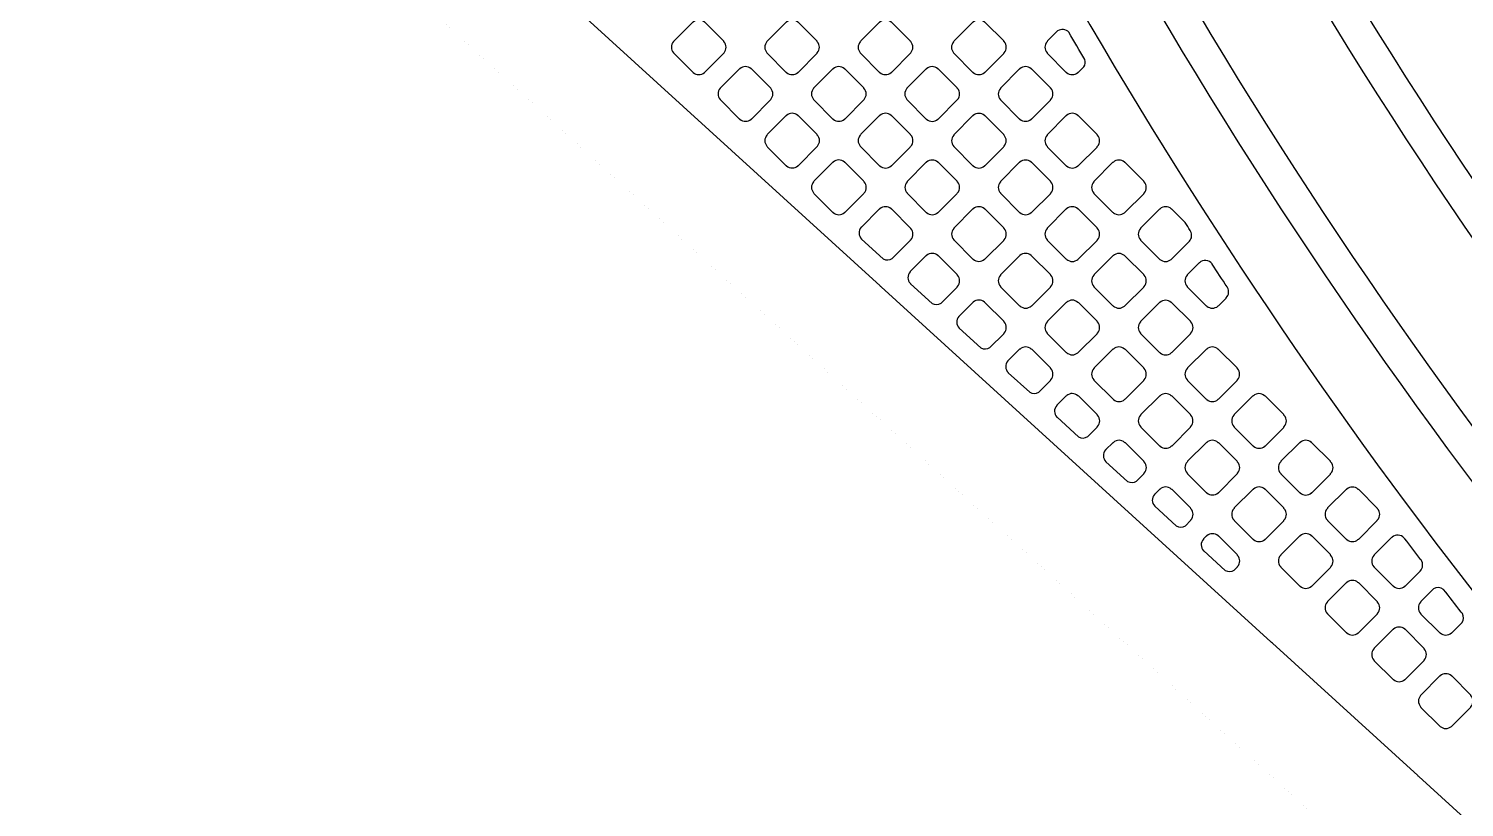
# Model space of a CAD drawing. Extents: x 0 to 248, y 0 to 175.
# Drawn here: x 77.443 to 80.757, y 141.885 to 143.681 of the extents above; entities that cross this region are included whole.
import ezdxf

# ---------------------------------------------------------------- set-up
doc = ezdxf.new("R2010")
doc.units = 0
doc.layers.add('gbr-dxf', color=7, linetype='Continuous')
doc.layers.add('gbr-outline-dxf', color=2, linetype='Continuous')

msp = doc.modelspace()

# ---------------------------------------------------------------- linework, layer by layer
at = {"layer": 'gbr-dxf', "linetype": 'Continuous'}
for points in [[(83.7322, 140.0897), (81.1909, 142.6311, -0.042133), (81.1868, 142.6359, -0.16673), (78.7251, 149.8102, -0.014135)], [(78.8013, 149.8102, 0.166721), (81.2467, 142.6831), (83.7873, 140.1424, -0.01212)], [(83.5493, 139.8215), (80.9089, 142.4619, -0.042015), (80.9048, 142.4667, -0.166954), (78.4137, 149.7194, -0.014027)], [(78.4899, 149.7178, 0.16691), (80.9647, 142.5139), (83.6011, 139.8775, -0.019676)], [(83.9056, 140.3552), (81.39, 142.8708, -0.042856), (81.3858, 142.8758, -0.165958), (79.0743, 149.6481, -0.01087)], [(79.1505, 149.6467, 0.165913), (81.4458, 142.9228), (83.9575, 140.4111, -0.019676)], [(84.3425, 140.8063), (81.7716, 143.3773, -0.041071), (81.7633, 143.3865, -0.164322), (79.6862, 149.532, -0.007717)], [(84.5688, 141.0607), (82.0307, 143.5988, -0.047409), (82.021, 143.6094, -0.163793), (80.0248, 149.5396, -0.009935)], [(84.0671, 140.6041), (81.5195, 143.1517, -0.041025), (81.5115, 143.1612, -0.164875), (79.3522, 149.5314, -0.009972)], [(79.5046, 149.5293, 0.164763), (81.631, 143.2558), (84.1721, 140.7147, -0.013686)], [(79.8386, 149.5318, 0.164179), (81.8812, 143.4832), (84.4487, 140.9157, -0.008541)], [(78.2641, 149.4586, 0.012838), (78.2932, 148.8456, -0.017977), (78.2933, 148.844, 0.148382), (80.7903, 142.3653), (80.7906, 142.3649, 0.019899), (80.8008, 142.3538, -0.01365), (80.8016, 142.3529), (81.0112, 142.1433, -0.018805), (81.0124, 142.1422, 0.111695), (81.1151, 142.0774, -0.017124), (81.1165, 142.0768, -0.221605), (81.238, 141.9556, -0.020682), (81.2387, 141.9538, 0.111689), (81.3035, 141.8511, -0.023293)], [(81.6646, 141.033), (80.6517, 141.9555, -0.031164), (80.6495, 141.9576), (80.3139, 142.2631, -0.044523), (80.3106, 142.2661), (79.4111, 143.0854, -0.035323), (79.4085, 143.0877), (77.7613, 144.5878, -0.015038), (77.7603, 144.5887, -0.209951), (77.6718, 144.7879, -0.013835), (77.6717, 144.7891), (77.6717, 144.8227, -0.022988), (77.6717, 144.825), (77.6717, 145.684, -0.016316), (77.6717, 145.6855, -0.01633), (77.6717, 145.687), (77.6717, 146.5461, -0.016316)]]:
    msp.add_lwpolyline(points, format="xyb", dxfattribs=at)
for points in [[(78.9318, 143.6252, -0.092052), (78.9328, 143.6236), (78.9753, 143.5811, -0.103923), (78.9771, 143.5801, 0.378747), (79.003, 143.5801, -0.09601), (79.0046, 143.5811), (79.0472, 143.6236, -0.096227), (79.0482, 143.6252, 0.379422), (79.0481, 143.6512, -0.100399), (79.0471, 143.6529), (79.0048, 143.6953, -0.10437), (79.003, 143.6963, 0.379731), (78.977, 143.6963, -0.096458), (78.9754, 143.6953), (78.9328, 143.6528, -0.096627), (78.9318, 143.6512, 0.3795)], [(79.1473, 143.6253, -0.096723), (79.1483, 143.6236), (79.191, 143.5809, -0.092898), (79.1926, 143.58, 0.37981), (79.2185, 143.58, -0.095956), (79.2202, 143.5809), (79.2627, 143.6234, -0.096332), (79.2636, 143.6251, 0.37981), (79.2636, 143.651, -0.10047), (79.2626, 143.6528), (79.2201, 143.6953, -0.10399), (79.2183, 143.6963, 0.379731), (79.1924, 143.6963, -0.096458), (79.1907, 143.6953), (79.1483, 143.6529, -0.096627), (79.1473, 143.6512, 0.379731)], [(79.3628, 143.6251, -0.09253), (79.3637, 143.6235), (79.4064, 143.5808, -0.088207), (79.4079, 143.5799, 0.37981), (79.4339, 143.5799, -0.096625), (79.4355, 143.5809), (79.4781, 143.6235, -0.096111), (79.4791, 143.6251, 0.37981), (79.4791, 143.6511, -0.088014), (79.4782, 143.6526), (79.4355, 143.6953, -0.092289), (79.4339, 143.6962, 0.379731), (79.408, 143.6962, -0.096723), (79.4063, 143.6952), (79.3638, 143.6527, -0.096857), (79.3628, 143.651, 0.379731)], [(79.5782, 143.6251, -0.092348), (79.5791, 143.6235), (79.6217, 143.5809, -0.10399), (79.6235, 143.5799, 0.37981), (79.6495, 143.5799, -0.095956), (79.6511, 143.5808), (79.6937, 143.6235, -0.096332), (79.6947, 143.6251, 0.37981), (79.6947, 143.6511, -0.087784), (79.6938, 143.6526), (79.651, 143.6954, -0.092233), (79.6494, 143.6963, 0.379731), (79.6234, 143.6963, -0.096458), (79.6218, 143.6953), (79.5791, 143.6527, -0.096627), (79.5782, 143.651, 0.379731)], [(79.7938, 143.651, 0.379249), (79.7938, 143.6251, -0.096625), (79.7948, 143.6234), (79.8371, 143.581, -0.107961), (79.839, 143.58, 0.379511), (79.865, 143.58, -0.096265), (79.8666, 143.581), (79.8789, 143.5933, 0.209886), (79.881, 143.6097, -0.001554), (79.8441, 143.6726, 0.358456), (79.8182, 143.6761), (79.7948, 143.6526, -0.096195)], [(79.0395, 143.5434, 0.379249), (79.0395, 143.5175, -0.092348), (79.0405, 143.5159), (79.0831, 143.4733, -0.10399), (79.0849, 143.4723, 0.379308), (79.1108, 143.4723, -0.09601), (79.1125, 143.4732), (79.155, 143.5158, -0.096328), (79.156, 143.5174, 0.379422), (79.156, 143.5434, -0.10047), (79.155, 143.5451), (79.1125, 143.5876, -0.104311), (79.1107, 143.5886, 0.3795), (79.0847, 143.5886, -0.096614), (79.0831, 143.5877), (79.0405, 143.5451, -0.096195)], [(79.2551, 143.5434, 0.379249), (79.2551, 143.5174, -0.096723), (79.2561, 143.5158), (79.2987, 143.4732, -0.092898), (79.3003, 143.4723, 0.379308), (79.3262, 143.4722, -0.09601), (79.3278, 143.4732), (79.3704, 143.5158, -0.096227), (79.3714, 143.5174, 0.379422), (79.3713, 143.5434, -0.100399), (79.3703, 143.5451), (79.328, 143.5874, -0.104691), (79.3262, 143.5885, 0.3795), (79.3002, 143.5885, -0.096614), (79.2986, 143.5875), (79.2561, 143.545, -0.096195)], [(79.4705, 143.5174, -0.092348), (79.4714, 143.5158), (79.5142, 143.473, -0.088202), (79.5157, 143.4721, 0.379308), (79.5417, 143.4721, -0.09601), (79.5433, 143.473), (79.5859, 143.5157, -0.096227), (79.5869, 143.5173, 0.379191), (79.5869, 143.5433, -0.087916), (79.586, 143.5447), (79.5432, 143.5876, -0.092187), (79.5416, 143.5885, 0.379249), (79.5156, 143.5885, -0.096458), (79.514, 143.5875), (79.4715, 143.545, -0.096627), (79.4705, 143.5434, 0.379731)], [(79.686, 143.5172, -0.092348), (79.6869, 143.5157), (79.7294, 143.4732, -0.104311), (79.7312, 143.4722, 0.37981), (79.7572, 143.4722, -0.096625), (79.7588, 143.4731), (79.8014, 143.5158, -0.096111), (79.8024, 143.5174, 0.37981), (79.8024, 143.5434, -0.087748), (79.8015, 143.5449), (79.7588, 143.5875, -0.092126), (79.7572, 143.5885, 0.379731), (79.7313, 143.5885, -0.096458), (79.7296, 143.5875), (79.687, 143.5449, -0.096627), (79.686, 143.5432, 0.379731)], [(79.1474, 143.4357, 0.379249), (79.1474, 143.4097, -0.104392), (79.1485, 143.4079), (79.1908, 143.3656, -0.100151), (79.1926, 143.3646, 0.379308), (79.2185, 143.3645, -0.09601), (79.2201, 143.3655), (79.2627, 143.4081, -0.095916), (79.2637, 143.4097, 0.379422), (79.2636, 143.4357, -0.104392), (79.2626, 143.4375), (79.2203, 143.4797, -0.107961), (79.2185, 143.4808, 0.3795), (79.1925, 143.4808, -0.096475), (79.1909, 143.4798), (79.1484, 143.4373, -0.096195)], [(79.3628, 143.4097, -0.088442), (79.3637, 143.4082), (79.4066, 143.3653, -0.083681), (79.408, 143.3644, 0.37981), (79.434, 143.3644, -0.095956), (79.4356, 143.3654), (79.4782, 143.408, -0.096332), (79.4792, 143.4096, 0.37981), (79.4792, 143.4356, -0.092348), (79.4783, 143.4371), (79.4356, 143.4798, -0.096111), (79.4339, 143.4808, 0.379731), (79.408, 143.4808, -0.096458), (79.4063, 143.4798), (79.3638, 143.4373, -0.096627), (79.3628, 143.4357, 0.379731)], [(79.5783, 143.4355, 0.379249), (79.5783, 143.4095, -0.087848), (79.5792, 143.4081), (79.6218, 143.3655, -0.10046), (79.6235, 143.3645, 0.37981), (79.6495, 143.3645, -0.096625), (79.6511, 143.3654), (79.6936, 143.4079, -0.096111), (79.6946, 143.4096, 0.379308), (79.6946, 143.4355, -0.091952), (79.6937, 143.4371), (79.651, 143.4797, -0.096328), (79.6494, 143.4807, 0.379112), (79.6235, 143.4807, -0.096614), (79.6218, 143.4797), (79.5792, 143.4371, -0.096195)], [(79.7937, 143.4096, -0.09221), (79.7946, 143.408), (79.8372, 143.3654, -0.104354), (79.839, 143.3643, 0.379201), (79.865, 143.3643, -0.096625), (79.8666, 143.3653), (79.9092, 143.4079, -0.096111), (79.9102, 143.4096, 0.379308), (79.9102, 143.4355, -0.087715), (79.9093, 143.437), (79.8665, 143.4799, -0.091916), (79.8649, 143.4808, 0.37947), (79.839, 143.4808, -0.096458), (79.8373, 143.4798), (79.7947, 143.4372, -0.096627), (79.7937, 143.4355, 0.3795)], [(79.2551, 143.328, 0.37891), (79.2551, 143.3021, -0.103582), (79.2561, 143.3003), (79.2987, 143.2577, -0.09995), (79.3004, 143.2567, 0.37898), (79.3263, 143.2567, -0.095865), (79.328, 143.2577), (79.3705, 143.3002, -0.096332), (79.3715, 143.3019, 0.37981), (79.3715, 143.3278, -0.104392), (79.3704, 143.3296), (79.328, 143.372, -0.107961), (79.3262, 143.3731, 0.3795), (79.3002, 143.3731, -0.096462), (79.2986, 143.3721), (79.2561, 143.3296, -0.096539)], [(79.4706, 143.3019, -0.088014), (79.4715, 143.3004), (79.5143, 143.2576, -0.083733), (79.5157, 143.2567, 0.37981), (79.5417, 143.2567, -0.096625), (79.5433, 143.2577), (79.5859, 143.3003, -0.096111), (79.5869, 143.3019, 0.37981), (79.5869, 143.3279, -0.09253), (79.586, 143.3295), (79.5434, 143.372, -0.096423), (79.5417, 143.373, 0.379731), (79.5158, 143.373, -0.096458), (79.5141, 143.372), (79.4716, 143.3295, -0.096857), (79.4706, 143.3278, 0.379731)], [(79.686, 143.3019, -0.087613), (79.6869, 143.3004), (79.7296, 143.2576, -0.100073), (79.7313, 143.2566, 0.379201), (79.7573, 143.2566, -0.096625), (79.7589, 143.2576), (79.8014, 143.3001, -0.096111), (79.8024, 143.3018, 0.379308), (79.8024, 143.3277, -0.092061), (79.8015, 143.3293), (79.7587, 143.372, -0.096227), (79.7571, 143.373, 0.37947), (79.7311, 143.373, -0.096458), (79.7295, 143.372), (79.687, 143.3295, -0.096627), (79.686, 143.3278, 0.3795)], [(79.9015, 143.3017, -0.09221), (79.9024, 143.3002), (79.9451, 143.2575, -0.104101), (79.9469, 143.2565, 0.37889), (79.9728, 143.2565, -0.096117), (79.9744, 143.2575), (80.0171, 143.3001, -0.095895), (80.0181, 143.3018, 0.379201), (80.018, 143.3277, -0.087784), (80.0171, 143.3292), (79.9743, 143.372, -0.092233), (79.9728, 143.373, 0.379731), (79.9468, 143.373, -0.096458), (79.9451, 143.372), (79.9025, 143.3293, -0.096627), (79.9015, 143.3277, 0.3795)], [(79.365, 143.2227, 0.391867), (79.3655, 143.1956, -0.029993), (79.3659, 143.1952), (79.4157, 143.1499, 0.269398), (79.4363, 143.1506), (79.4782, 143.1926, -0.096328), (79.4792, 143.1942, 0.379422), (79.4792, 143.2202, -0.096625), (79.4782, 143.2218), (79.4358, 143.2643, -0.100476), (79.434, 143.2653, 0.379731), (79.4081, 143.2653, -0.096723), (79.4064, 143.2643), (79.3655, 143.2234, -0.047828)], [(79.5783, 143.2201, 0.379249), (79.5783, 143.1941, -0.083792), (79.5792, 143.1927), (79.622, 143.1499, -0.096627), (79.6236, 143.149, 0.37981), (79.6496, 143.149, -0.096625), (79.6512, 143.1499), (79.6937, 143.1924, -0.096111), (79.6947, 143.1941, 0.379308), (79.6947, 143.22, -0.096507), (79.6938, 143.2217), (79.6511, 143.2643, -0.10077), (79.6494, 143.2653, 0.379112), (79.6235, 143.2653, -0.096259), (79.6218, 143.2643), (79.5792, 143.2217, -0.096539)], [(79.7938, 143.194, -0.087613), (79.7947, 143.1926), (79.8375, 143.1498, -0.099849), (79.8392, 143.1488, 0.37889), (79.8651, 143.1488, -0.096117), (79.8667, 143.1498), (79.9093, 143.1923, -0.095895), (79.9102, 143.194, 0.379201), (79.9102, 143.2199, -0.092348), (79.9093, 143.2215), (79.8666, 143.2642, -0.096111), (79.8649, 143.2652, 0.379731), (79.839, 143.2652, -0.096458), (79.8373, 143.2642), (79.7948, 143.2216, -0.096627), (79.7938, 143.22, 0.3795)], [(80.0093, 143.2198, 0.37947), (80.0093, 143.1939, -0.09253), (80.0103, 143.1923), (80.0527, 143.1499, -0.104691), (80.0545, 143.1488, 0.379643), (80.0805, 143.1488, -0.096265), (80.0821, 143.1498), (80.1214, 143.1891, -0.11832), (80.1223, 143.1906, 0.333007), (80.1248, 143.2139, -0.118133), (80.1243, 143.2156, -0.000562), (80.1128, 143.2336), (80.0821, 143.2642, -0.092233), (80.0806, 143.2652, 0.379357), (80.0546, 143.2652, -0.096507), (80.053, 143.2642), (80.0103, 143.2215, -0.096527)], [(79.4777, 143.12, 0.391368), (79.4783, 143.093, -0.03072), (79.4786, 143.0926), (79.5285, 143.0471, 0.269428), (79.5491, 143.0478), (79.5861, 143.0848, -0.095895), (79.587, 143.0864, 0.37947), (79.587, 143.1124, -0.096625), (79.5861, 143.114), (79.5435, 143.1566, -0.100151), (79.5417, 143.1576, 0.3795), (79.5158, 143.1576, -0.096259), (79.5141, 143.1566), (79.4782, 143.1207, -0.046815)], [(79.6861, 143.1123, 0.379249), (79.6861, 143.0863, -0.083792), (79.687, 143.0849), (79.7298, 143.0421, -0.096627), (79.7314, 143.0411, 0.37981), (79.7574, 143.0411, -0.096625), (79.7591, 143.0421), (79.8015, 143.0846, -0.096111), (79.8025, 143.0862, 0.379308), (79.8025, 143.1122, -0.096507), (79.8016, 143.1138), (79.7589, 143.1565, -0.10077), (79.7572, 143.1575, 0.379112), (79.7313, 143.1575, -0.096259), (79.7296, 143.1565), (79.6871, 143.1139, -0.096539)], [(79.9016, 143.0862, -0.08798), (79.9025, 143.0847), (79.9451, 143.0421, -0.100073), (79.9469, 143.0411, 0.378747), (79.9728, 143.0411, -0.09601), (79.9744, 143.0421), (80.017, 143.0846, -0.096227), (80.0179, 143.0863, 0.379422), (80.0179, 143.1122, -0.09253), (80.017, 143.1138), (79.9744, 143.1564, -0.096423), (79.9728, 143.1573, 0.379731), (79.9468, 143.1573, -0.096458), (79.9451, 143.1563), (79.9026, 143.1138, -0.096627), (79.9016, 143.1122, 0.3795)], [(80.117, 143.0862, -0.092348), (80.118, 143.0846), (80.1606, 143.042, -0.104311), (80.1624, 143.041, 0.379511), (80.1883, 143.041, -0.096117), (80.19, 143.042), (80.2068, 143.0588, -0.108558), (80.2076, 143.0602, 0.337632), (80.21, 143.0839, -0.108821), (80.2094, 143.0854, -0.001343), (80.175, 143.1376, -0.026825), (80.1746, 143.1381, 0.439451), (80.1453, 143.1411), (80.145, 143.1409), (80.118, 143.1138, -0.096627), (80.117, 143.1122, 0.379731)], [(79.5905, 143.0172, 0.392366), (79.5912, 142.9901), (79.5913, 142.9899), (79.6411, 142.9446, 0.275628), (79.6621, 142.9451), (79.6939, 142.9769, -0.096332), (79.6948, 142.9785, 0.37981), (79.6948, 143.0045, -0.10047), (79.6938, 143.0062), (79.6513, 143.0487, -0.10399), (79.6495, 143.0498, 0.379471), (79.6236, 143.0498, -0.09601), (79.6219, 143.0488), (79.591, 143.0179, -0.046791)], [(79.7939, 143.0045, 0.37947), (79.7939, 142.9785, -0.083792), (79.7948, 142.9771), (79.8375, 142.9344, -0.096627), (79.8391, 142.9334, 0.37981), (79.8651, 142.9334, -0.095973), (79.8667, 142.9344), (79.9092, 142.9769, -0.096332), (79.9102, 142.9785, 0.379308), (79.9102, 143.0045, -0.095968), (79.9093, 143.0061), (79.8668, 143.0486, -0.10077), (79.865, 143.0496, 0.379), (79.8391, 143.0497, -0.095968), (79.8375, 143.0487), (79.7949, 143.0061, -0.096527)], [(80.0093, 143.0044, 0.379249), (80.0093, 142.9785, -0.087848), (80.0102, 142.977), (80.0529, 142.9343, -0.10046), (80.0547, 142.9333, 0.379451), (80.0806, 142.9333, -0.096117), (80.0823, 142.9343), (80.1248, 142.9768, -0.095895), (80.1258, 142.9784, 0.379201), (80.1257, 143.0044, -0.092348), (80.1248, 143.006), (80.0821, 143.0487, -0.096111), (80.0805, 143.0496, 0.3795), (80.0545, 143.0496, -0.096969), (80.0528, 143.0487), (80.0103, 143.0061, -0.096509)], [(79.7034, 142.9144, 0.391921), (79.704, 142.8874), (79.7041, 142.8872), (79.7538, 142.842, 0.275295), (79.7748, 142.8424), (79.8016, 142.8692, -0.096227), (79.8025, 142.8709, 0.379422), (79.8025, 142.8968, -0.100399), (79.8015, 142.8985), (79.7592, 142.9409, -0.10437), (79.7574, 142.9419, 0.379731), (79.7314, 142.9419, -0.096458), (79.7297, 142.941), (79.7039, 142.9151, -0.047604)], [(79.9016, 142.8708, -0.083792), (79.9025, 142.8694), (79.9453, 142.8266, -0.096627), (79.947, 142.8256, 0.37981), (79.9729, 142.8256, -0.096625), (79.9746, 142.8266), (80.0171, 142.8691, -0.096111), (80.018, 142.8707, 0.37981), (80.018, 142.8967, -0.096458), (80.0171, 142.8983), (79.9745, 142.9409, -0.100499), (79.9728, 142.9419, 0.379731), (79.9468, 142.9419, -0.096458), (79.9451, 142.941), (79.9026, 142.8984, -0.096857), (79.9016, 142.8968, 0.379731)], [(80.1171, 142.8707, -0.087784), (80.1181, 142.8692), (80.1606, 142.8266, -0.100476), (80.1624, 142.8256, 0.37981), (80.1883, 142.8256, -0.095973), (80.19, 142.8266), (80.2325, 142.8691, -0.096332), (80.2334, 142.8707, 0.37981), (80.2334, 142.8967, -0.092348), (80.2325, 142.8983), (80.1899, 142.9408, -0.096111), (80.1883, 142.9418, 0.379731), (80.1623, 142.9418, -0.096458), (80.1607, 142.9408), (80.1181, 142.8983, -0.096627), (80.1171, 142.8966, 0.379731)], [(79.8161, 142.8117, 0.391893), (79.8167, 142.7847), (79.8169, 142.7845), (79.8666, 142.7392, 0.275628), (79.8877, 142.7397), (79.9094, 142.7614, -0.096332), (79.9104, 142.763, 0.37981), (79.9104, 142.789, -0.10047), (79.9093, 142.7907), (79.8669, 142.8332, -0.104311), (79.8651, 142.8342, 0.379471), (79.8391, 142.8343, -0.095968), (79.8375, 142.8333), (79.8166, 142.8124, -0.046775)], [(80.0094, 142.763, -0.083792), (80.0103, 142.7616), (80.053, 142.7189, -0.096627), (80.0547, 142.7179, 0.37981), (80.0806, 142.7179, -0.096625), (80.0823, 142.7189), (80.1248, 142.7614, -0.096111), (80.1257, 142.763, 0.37981), (80.1257, 142.789, -0.096458), (80.1248, 142.7906), (80.0823, 142.8331, -0.100824), (80.0806, 142.8341, 0.379731), (80.0546, 142.8341, -0.096723), (80.053, 142.8331), (80.0104, 142.7906, -0.096857), (80.0094, 142.7889, 0.379731)], [(80.2249, 142.7631, -0.100285), (80.2259, 142.7613), (80.2685, 142.7187, -0.096627), (80.2702, 142.7178, 0.37981), (80.2961, 142.7178, -0.096625), (80.2978, 142.7187), (80.3403, 142.7612, -0.096111), (80.3412, 142.7629, 0.37981), (80.3412, 142.7888, -0.096458), (80.3403, 142.7905), (80.2977, 142.8331, -0.100499), (80.2959, 142.8341, 0.379731), (80.27, 142.8341, -0.096458), (80.2683, 142.8331), (80.2259, 142.7907, -0.096627), (80.2249, 142.789, 0.379731)], [(79.929, 142.709, 0.392662), (79.9296, 142.6819), (79.9298, 142.6817), (79.9794, 142.6365, 0.275286), (80.0004, 142.637), (80.0171, 142.6537, -0.096128), (80.0181, 142.6553, 0.379595), (80.018, 142.6813, -0.10047), (80.017, 142.683), (79.9747, 142.7254, -0.10399), (79.9729, 142.7264, 0.379731), (79.9469, 142.7264, -0.096458), (79.9453, 142.7254), (79.9295, 142.7097, -0.047604)], [(80.1171, 142.6812, 0.37947), (80.1171, 142.6553, -0.083792), (80.118, 142.6539), (80.1608, 142.6111, -0.096423), (80.1625, 142.6101, 0.379451), (80.1884, 142.6101, -0.096259), (80.1901, 142.6111), (80.2326, 142.6536, -0.096539), (80.2336, 142.6552, 0.379201), (80.2336, 142.6812, -0.096458), (80.2326, 142.6828), (80.19, 142.7254, -0.100519), (80.1883, 142.7264, 0.379357), (80.1623, 142.7264, -0.096507), (80.1607, 142.7255), (80.1181, 142.6829, -0.096527)], [(80.3327, 142.6552, -0.096625), (80.3337, 142.6536), (80.3763, 142.611, -0.092233), (80.3778, 142.61, 0.37981), (80.4038, 142.61, -0.095956), (80.4054, 142.611), (80.4479, 142.6535, -0.096332), (80.4489, 142.6552, 0.37981), (80.4489, 142.6811, -0.10047), (80.4479, 142.6828), (80.4053, 142.7254, -0.088202), (80.4038, 142.7263, 0.379731), (80.3779, 142.7263, -0.096458), (80.3762, 142.7254), (80.3337, 142.6828, -0.096627), (80.3327, 142.6812, 0.379731)], [(80.0417, 142.6063, 0.392366), (80.0423, 142.5792), (80.0425, 142.579), (80.0922, 142.5337, 0.275628), (80.1132, 142.5342), (80.1249, 142.5459, -0.096332), (80.1259, 142.5475, 0.37981), (80.1259, 142.5735, -0.10047), (80.1249, 142.5752), (80.0824, 142.6177, -0.10399), (80.0806, 142.6187, 0.379471), (80.0546, 142.6187, -0.09601), (80.053, 142.6178), (80.0422, 142.607, -0.046681)], [(80.225, 142.5475, -0.096625), (80.226, 142.5459), (80.2686, 142.5033, -0.092233), (80.2702, 142.5024, 0.37981), (80.2961, 142.5024, -0.095956), (80.2978, 142.5033), (80.3403, 142.5458, -0.096332), (80.3412, 142.5475, 0.37981), (80.3412, 142.5735, -0.10047), (80.3402, 142.5752), (80.2979, 142.6175, -0.10399), (80.2961, 142.6186, 0.379731), (80.2701, 142.6186, -0.096458), (80.2685, 142.6176), (80.226, 142.5752, -0.096627), (80.225, 142.5735, 0.379731)], [(80.4403, 142.5475, -0.087916), (80.4413, 142.546), (80.4839, 142.5033, -0.100073), (80.4856, 142.5023, 0.378448), (80.5115, 142.5023, -0.095383), (80.5132, 142.5033), (80.5557, 142.5459, -0.096407), (80.5567, 142.5475, 0.378882), (80.5567, 142.5735, -0.092711), (80.5557, 142.575), (80.5131, 142.6176, -0.096111), (80.5115, 142.6186, 0.379357), (80.4855, 142.6186, -0.096507), (80.4839, 142.6176), (80.4413, 142.5751, -0.096527), (80.4403, 142.5734, 0.379112)], [(80.1546, 142.5035, 0.392662), (80.1552, 142.4764), (80.1554, 142.4762), (80.205, 142.4311, 0.275244), (80.226, 142.4315), (80.2326, 142.4382, -0.095819), (80.2336, 142.4398, 0.379552), (80.2336, 142.4658, -0.10047), (80.2326, 142.4675), (80.1902, 142.5099, -0.10399), (80.1884, 142.5109, 0.379731), (80.1624, 142.5109, -0.096458), (80.1608, 142.5099), (80.1551, 142.5042, -0.047604)], [(80.3327, 142.4398, -0.091476), (80.3336, 142.4383), (80.3765, 142.3954, -0.087525), (80.3779, 142.3945, 0.378538), (80.4039, 142.3945, -0.09527), (80.4055, 142.3955), (80.448, 142.4381, -0.096197), (80.449, 142.4397, 0.379016), (80.449, 142.4657, -0.105132), (80.4479, 142.4675), (80.4054, 142.51, -0.092289), (80.4038, 142.5109, 0.379357), (80.3779, 142.511, -0.096462), (80.3762, 142.51), (80.3337, 142.4674, -0.096726), (80.3327, 142.4658, 0.379083)], [(80.5481, 142.4657, 0.378899), (80.5481, 142.4397, -0.088693), (80.549, 142.4382), (80.5917, 142.3956, -0.100824), (80.5934, 142.3946, 0.379423), (80.6193, 142.3946, -0.095778), (80.621, 142.3955), (80.6551, 142.4297, -0.034498), (80.6554, 142.43, 0.353939), (80.6571, 142.4551, -0.03402), (80.6568, 142.4554, -0.001316), (80.6199, 142.5043, -0.101344), (80.6179, 142.5058, 0.41935), (80.5903, 142.5077, -0.098852), (80.5882, 142.5065), (80.549, 142.4673, -0.09714)], [(80.4404, 142.3579, 0.378947), (80.4404, 142.332, -0.084147), (80.4413, 142.3306), (80.4841, 142.2879, -0.096111), (80.4857, 142.2869, 0.379308), (80.5116, 142.2869, -0.09601), (80.5133, 142.2878), (80.5558, 142.3304, -0.096227), (80.5568, 142.332, 0.379191), (80.5568, 142.3579, -0.096259), (80.5558, 142.3596), (80.5132, 142.4022, -0.099711), (80.5115, 142.4032, 0.378502), (80.4856, 142.4032, -0.095383), (80.484, 142.4022), (80.4414, 142.3596, -0.096504)], [(80.6559, 142.332, -0.096625), (80.6569, 142.3303), (80.6996, 142.2877, -0.092347), (80.7011, 142.2867, 0.379242), (80.7271, 142.2867, -0.096507), (80.7287, 142.2877), (80.7515, 142.3105, 0.276404), (80.7524, 142.3314, -0.00364), (80.7508, 142.3334, -0.022053), (80.7495, 142.3351, -0.001406), (80.7092, 142.387, 0.315094), (80.6857, 142.3884), (80.6569, 142.3596, -0.096627), (80.6559, 142.358, 0.379731)], [(80.5482, 142.2243, -0.092348), (80.5492, 142.2227), (80.5919, 142.18, -0.088334), (80.5934, 142.1791, 0.379684), (80.6193, 142.1791, -0.096953), (80.621, 142.1801), (80.6635, 142.2225, -0.096054), (80.6645, 142.2242, 0.379545), (80.6645, 142.2501, -0.104099), (80.6635, 142.2519), (80.6209, 142.2945, -0.092187), (80.6193, 142.2955, 0.379249), (80.5934, 142.2954, -0.096458), (80.5917, 142.2944), (80.5492, 142.2519, -0.096627), (80.5482, 142.2503, 0.379731)], [(80.656, 142.1166, -0.091369), (80.6569, 142.115), (80.6997, 142.0722, -0.088202), (80.7012, 142.0713, 0.37981), (80.7271, 142.0713, -0.095956), (80.7288, 142.0723), (80.7713, 142.1148, -0.096332), (80.7722, 142.1164, 0.37981), (80.7722, 142.1424, -0.104392), (80.7712, 142.1442), (80.7287, 142.1867, -0.092959), (80.7271, 142.1877, 0.379662), (80.7012, 142.1877, -0.096797), (80.6995, 142.1867), (80.657, 142.1442, -0.096023), (80.656, 142.1425, 0.37999)]]:
    msp.add_lwpolyline(points, format="xyb", close=True, dxfattribs=at)
at = {"layer": 'gbr-outline-dxf', "linetype": 'Continuous', "const_width": 0.000025}
msp.add_lwpolyline([(97.4434, 131.5017), (97.4434, 138.8833, 0.211094), (97.28, 139.253), (91.6067, 144.4193, -0.211095), (91.4434, 144.789), (91.4434, 152.6922, 0.414217), (90.9434, 153.1922), (77.9434, 153.1922, 0.414217), (77.4434, 152.6922), (77.4434, 144.789, 0.211094), (77.6068, 144.4193), (83.2801, 139.253, -0.211095), (83.4434, 138.8833), (83.4434, 130.1255, 0.414217), (83.9434, 129.6255), (88.9434, 129.6255, 0.414217), (89.4434, 130.1255), (89.4434, 130.5017, -0.414217), (89.9434, 131.0017), (96.9434, 131.0017, 0.414217)], format="xyb", close=True, dxfattribs=at)

doc.saveas('drawing.dxf')
